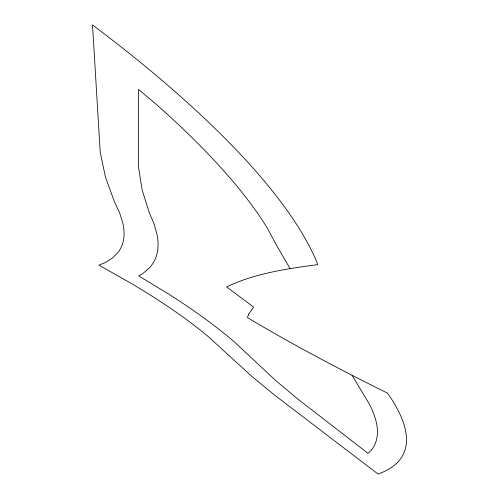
<?xml version="1.0" encoding="UTF-8"?>
<svg xmlns="http://www.w3.org/2000/svg" width="499" height="499" viewBox="0 0 499 499"><rect width="100%" height="100%" fill="white"/><g stroke="black" fill="none" stroke-linecap="round" stroke-linejoin="round"><path stroke-width="0.75" d="M290.075 268.618L277.531 247.03L266.928 227.444A608.892 171.157 28.2 0 0 157.091 105.071L138.529 89.408L138.466 166.816L142.14 190.013L149.469 213.16L154.197 224.201L157.185 235.222A387.498 110.859 27.7 0 1 149.07 268.237L142.558 273.758L138.685 275.897L168.849 294.185A296.356 71.276 24.6 0 1 233.688 341.297L275.523 380.394L297.903 399.131L368.006 453.329L371.468 450.098A471.605 114.252 25.2 0 0 368.998 403.454L352.001 375.229M248.72 314.214L247.41 317.582C292.582 344.566 339.145 369.154 386.276 392.513L387.28 392.987L388.902 395.102A504.583 122.848 25.2 0 1 378.067 474.05L274.544 395.065L250.804 375.51L208.707 336.975A266.017 63.797 24.5 0 0 150.436 295.121L132.578 284.168L98.902 265.131L105.064 262.661L111.963 258.407L117.408 253.199A347.092 98.908 27.6 0 0 122.723 222.641L119.511 212.58L114.34 201.577L105.457 177.076L100.224 152.264L92.502 24.95A653.802 184.973 28.3 0 1 316.809 262.044L317.67 264.688L316.815 264.751C286.139 268.824 254.764 273.471 226.583 286.9L253.542 306.979L248.72 314.214"/></g></svg>
